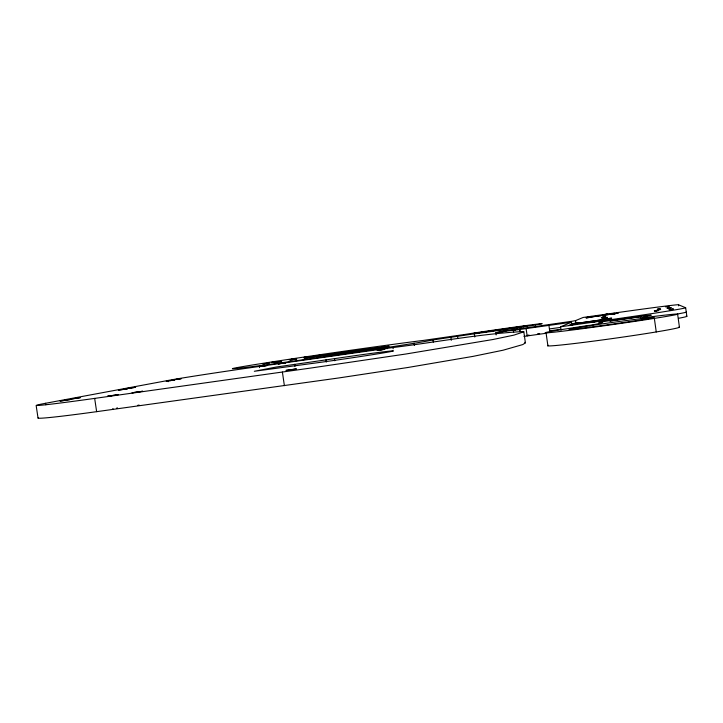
<?xml version="1.0" encoding="UTF-8"?>
<svg xmlns="http://www.w3.org/2000/svg" width="723" height="723" viewBox="0 0 723 723"><rect width="100%" height="100%" fill="white"/><g stroke="black" fill="none" stroke-linecap="round" stroke-linejoin="round"><path stroke-width="1.08" d="M561.066 330.113L560.587 326.778L571.495 322.25L513.827 330.294M45.811 404.808L45.576 403.28L167.998 380.47A75.237 1.112 -8.3 0 1 259.358 366.444L392.996 347.528C436.385 342.214 479.611 333.918 523.289 331.514L523.832 331.839L525.404 342.838L522.837 344.555L503.154 350.194L473.05 356.376L407.781 367.51L338.951 377.93L96.638 411.667A96.087 2.594 -8.5 0 1 38.247 417.813M523.832 331.839L513.854 335.138L492.969 339.503L405.829 354.017L310.474 368.088L94.668 398.4A96.105 1.735 -8.4 0 1 45.576 403.28M523.56 328.233L572.39 321.202L575.544 320.605L583.127 317.469L614.107 313.068A66.145 0.85 -8.1 0 1 678.508 304.763L685.657 307.745L686.85 316.258A80.696 1.771 -8 0 1 678.644 318.265M107.546 396.231L118.301 394.641L107.564 396.24M496.159 334.93L495.851 332.752L500.768 331.405L523.669 328.143M605.341 319.042L611.712 318.147L605.44 319.042M117.542 408.152L116.701 408.323M177.216 379.358L181.121 378.725M654.46 311.17L656.52 310.908M519.512 329.417L519.9 331.577M519.855 329.317L520.162 331.496M673.077 309.037L669.299 309.905L673.131 309.037M607.139 317.361L603.199 317.93L607.157 317.361M117.352 408.197L116.701 408.206M112.562 408.847L113.177 408.856M433.032 339.927L474.333 333.818A42.133 0.533 -8.2 0 0 533.818 325.187A42.133 0.533 -8.2 0 0 523.759 325.865A42.133 0.533 -8.2 0 0 464.979 334.442L423.515 340.397A102.991 1.329 -8.2 0 0 261.898 363.488A102.991 1.329 -8.2 0 0 284.284 362.377A102.991 1.329 -8.2 0 0 433.032 339.927L433.339 342.078M137.677 405.386L138.545 405.242M646.859 316.078L640.352 318.039L646.299 317.406A66.516 1.292 -8 0 1 658.96 317.65A66.516 1.292 -8 0 1 556.611 331.902A66.516 1.292 -8 0 1 588.694 325.431C588.893 325.73 606.841 322.232 601.518 322.395A26.525 0.47 -8 0 1 628.115 317.975A26.525 0.47 -8 0 1 646.859 316.078L647.166 318.247M387.6 346.434L389.11 346.154L340.714 352.553L304.13 358.228L356.954 351.279L387.221 346.498L387.528 348.649M320.714 355.174C325.115 354.433 312.336 356.285 316.99 355.716M291.55 359.774L290.131 360.009L296.801 359.051L293.583 359.557M383.181 349.571L384.907 349.272L380.515 349.968M293.827 359.051L295.4 358.789L292.038 359.241M283.669 363.226L285.748 362.874L283.027 363.217M292.508 359.25L288.911 359.729L290.284 359.566M308.016 356.882C314.315 355.87 299.078 358.084 305.531 357.243M320.316 355.228L319.439 355.364M279.521 361.726L281.636 361.373L274.885 362.359L278.165 361.834M382.693 349.643L382.178 349.724M523.958 336.403L546.705 333.186M139.485 405.251L137.777 405.495M293.411 359.114L292.734 359.214M266.841 363.416L269.435 363L265.648 363.588M311.767 356.674C319.34 355.472 302.368 357.939 310.131 356.909M264.609 365.937L267.528 365.449L264.853 365.793M131.496 387.953L135.626 387.275L126.85 388.576L131.08 387.871M137.135 391.965L131.984 392.824L142.72 391.233L137.686 392.092M292.038 369.616L296.421 368.866L285.947 370.411L291.288 369.724M177.153 379.25L173.195 379.9L181.039 378.725M170.257 380.542L166.218 381.211L174.261 380.009L170.285 380.66M65.151 400.397L60.072 401.057L70.104 399.575L65.151 400.226M266.019 363.452L262.738 363.967L264.726 363.723M264.058 366.019L259.964 366.552L263.226 366.136M281.961 363.371L278.183 363.976L282.765 363.262M381.636 349.805L381.075 349.887M334.46 358.653L276.186 367.049L254.324 371.279L312.318 363.434A50.926 0.868 -8.3 0 0 391.432 351.459A50.926 0.868 -8.3 0 0 334.46 358.653L334.776 360.804M606.76 314.27C611.143 313.601 601.97 314.912 606.525 314.306M667.519 306.444L665.395 306.715L669.164 306.416L667.103 306.697M263.787 365.946L264.591 365.829M514.116 329.959L512.806 330.167L515.58 329.778L495.833 332.779M668.911 308.034L667.302 308.278L671.161 307.745L667.004 308.043L670.817 307.519L669.137 307.718M380.949 349.787L377.135 350.384L379.973 350.04M656.674 310.456L658.301 310.194L656.285 310.447M671.504 309.299L668.983 309.616L671.287 309.263M306.425 357.117L305.974 357.18M589.814 316.638C585.223 317.343 594.649 315.933 589.914 316.665M291.803 359.349L290.691 359.512M293.104 359.629L291.956 359.792M604.121 318.5C598.038 319.439 610.14 317.632 603.994 318.581M671.061 309.634L673.547 309.308L670.989 309.706M573.899 323.976L570.818 324.455L577.261 323.552L574.143 324.049M571.034 325.016C564.753 326.01 577.496 324.076 571.188 325.07M588.106 317.65C580.75 318.608 595.77 316.584 588.332 317.551M602.34 317.695C606.353 317.171 598.635 318.21 602.25 317.749M656.312 310.51L654.315 310.763L658.554 310.592L656.493 310.854M593.24 321.961C587.103 322.738 599.71 321.066 593.411 321.862M560.587 326.778L602.548 320.858A80.705 1.274 -8.1 0 0 685.657 307.745M537.433 333.918L539.665 333.601M616.358 313.231L618.4 312.969L612.634 314.144L615.761 313.665M656.33 310.935L654.487 311.17M549.426 328.929L560.217 327.456M529.109 335.083L527.591 335.291M686.299 315.915L686.85 316.258M524.826 342.322L525.404 342.838M36.15 405.486L38.039 418.111M94.668 398.4L96.638 411.667M259.358 366.444L259.53 367.609M167.998 380.47L168.179 381.69M385.937 346.525L386.245 348.649M325.992 359.873L326.308 362.033M294.641 364.302L294.948 366.444M282.395 372.056L284.383 385.666M474.333 333.818L474.785 337.008M457.514 336.168L457.822 338.292M450.809 337.153L451.269 340.334M414.053 343.217L414.378 345.431M392.996 347.528L393.167 348.721M614.107 313.068L614.252 314.098M602.548 320.858L602.702 321.979M575.544 320.605L575.77 322.205M571.468 322.286L571.604 323.253M548.884 325.124L549.896 332.255M546.028 332.598L547.88 345.748M535.372 324.934L535.68 327.058M526.073 328.35L527.148 335.942M513.312 330.366L513.628 332.553M678.508 304.763L678.653 305.847M677.596 314.062L679.439 327.185M654.351 318.382L656.258 331.974M678.879 327.067A66.507 1.934 -8 0 1 613.592 338.4A66.507 1.934 -8 0 1 548.35 345.296M549.697 330.827A24.573 0.47 -8.1 0 1 560.488 329.363M686.254 312.002A80.705 1.527 -8 0 1 678.029 313.89M578.635 323.091L604.301 319.458L578.635 323.091M473.194 333.529L527.212 325.811L473.194 333.529M640.84 316.638L610.04 320.994L640.84 316.638M610.854 318.807L604.365 319.738L610.836 318.816M118.427 390.14L127.356 388.82L118.427 390.14M350.772 352.526L327.646 355.888L350.772 352.526M80.271 397.668L70.483 399.132L80.262 397.659M612.508 313.981L591.875 316.891L612.508 313.981M578.915 322.783L572.625 323.678L578.915 322.774M277.957 361.563L271.342 362.512L277.912 361.554M591.902 316.728L586.814 317.451L591.902 316.728M657.767 309.869L660.686 309.462L657.785 309.86M514.74 329.607L517.478 329.218L514.74 329.607M503.154 331.242L505.883 330.863L503.217 331.233M501.057 331.83L503.768 331.441L501.057 331.83M605.178 316.638L602.566 316.99L605.16 316.638M657.397 309.227L660.198 308.838L657.397 309.227M589.977 327.167A43.073 0.84 -8 0 0 654.143 317.388A43.073 0.84 -8 0 0 590.357 325.648A43.073 0.84 -8 0 0 589.977 327.167"/></g></svg>
